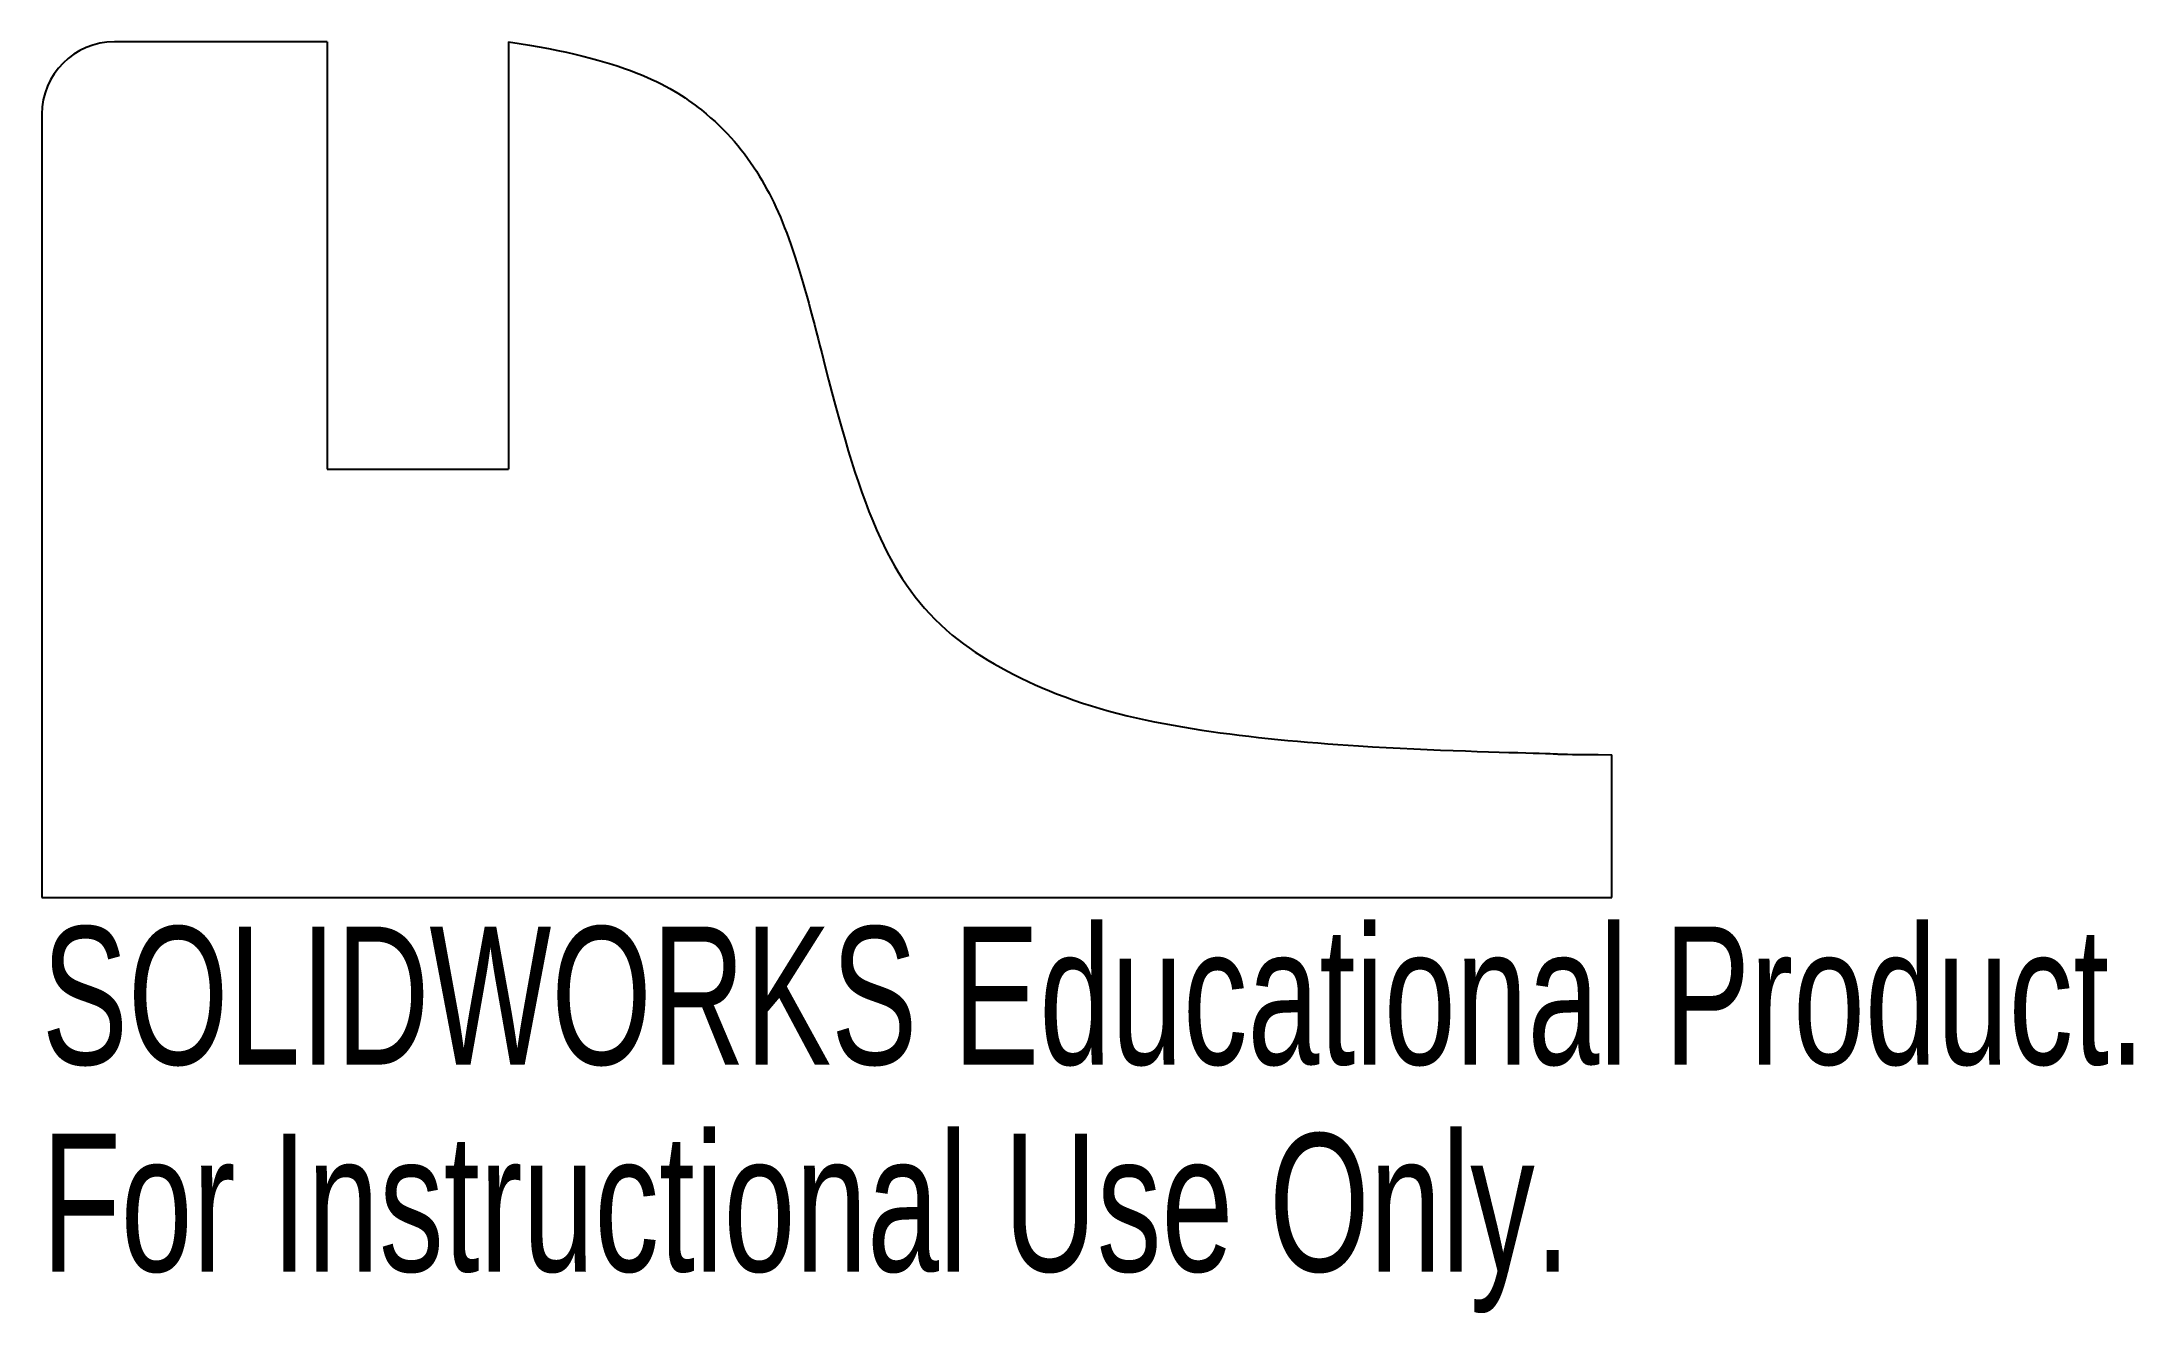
# Model space of a CAD drawing. Header units: inches. Extents: x -1.39 to 1.49, y -1.18 to 0.58.
import ezdxf

# ---------------------------------------------------------------- set-up
doc = ezdxf.new("R2010")
doc.units = ezdxf.units.IN
doc.header["$MEASUREMENT"] = 0
doc.styles.add('SLDTEXTSTYLE0', font='TXT', dxfattribs={"width": 0.7})

msp = doc.modelspace()

# ---------------------------------------------------------------- linework, layer by layer
at = {"color": 7, "linetype": 'Continuous'}
for p, q in [((-0.9983, 0.5764), (-1.292, 0.5764)), ((-0.9983, 0.5764), (-0.9983, -0.0131)), ((-0.7483, 0.5764), (-0.7483, -0.0131)), ((-1.392, 0.4764), (-1.392, -0.6036)), ((-0.9983, -0.0131), (-0.7483, -0.0131)), ((0.7733, -0.6036), (0.7733, -0.4068)), ((-1.392, -0.6036), (0.7733, -0.6036))]:
    msp.add_line(p, q, dxfattribs=at)
msp.add_arc((-1.292, 0.4764), 0.1, 90, 180, dxfattribs=at)
msp.add_open_spline([(-0.7483, 0.5764), (-0.5892, 0.5528), (-0.4766, 0.4898), (-0.4009, 0.3987), (-0.3524, 0.291), (-0.2978, 0.0713), (-0.2469, -0.1078), (-0.1557, -0.2425), (0.0171, -0.3355), (0.1982, -0.3756), (0.4462, -0.3991), (0.7733, -0.4068), (0.6643, -0.4058), (0.7733, -0.4068)], degree=3, knots=[0, 0, 0, 0, 0.078109, 0.140743, 0.198242, 0.255591, 0.365455, 0.455865, 0.534861, 0.630159, 0.720183, 0.841115, 1, 1, 1, 1], dxfattribs=at)

# ---------------------------------------------------------------- texts
at = {"color": 7, "linetype": 'Continuous', "char_height": 0.1903, "attachment_point": 1, "style": 'SLDTEXTSTYLE0'}
for s, insert in [('SOLIDWORKS Educational Product.', (-1.392, -0.6438)), ('For Instructional Use Only.', (-1.392, -0.9292))]:
    msp.add_mtext(s, dxfattribs=dict(at, insert=insert))

doc.saveas('drawing.dxf')
